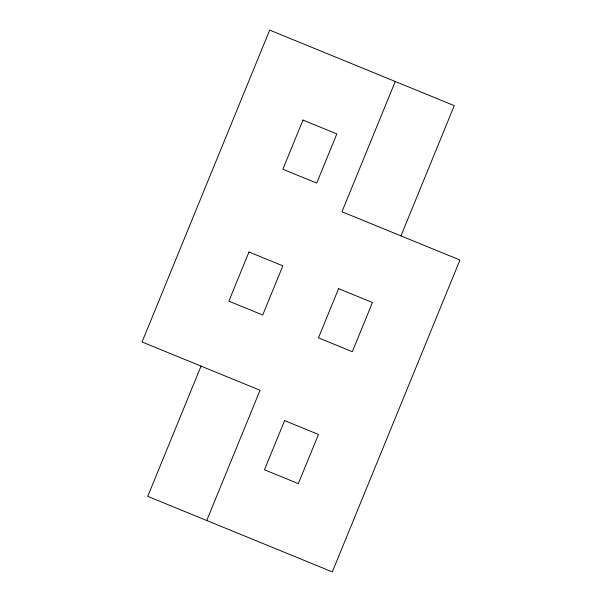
<?xml version="1.0" encoding="UTF-8"?>
<svg xmlns="http://www.w3.org/2000/svg" width="602" height="602" viewBox="0 0 602 602"><rect width="100%" height="100%" fill="white"/><g stroke="black" fill="none" stroke-linecap="round" stroke-linejoin="round"><path stroke-width="0.9" d="M201.045 366.121L147.738 496.364L332.312 571.9L459.951 260.026L341.959 211.738L395.266 81.496M206.734 520.504L260.041 390.262L142.049 341.974L269.688 30.1L454.262 105.636L400.955 235.879M248.987 251.99L228.865 301.173L262.72 315.027L282.85 265.851L248.987 251.99M302.987 120.061L282.857 169.237L316.72 183.098L336.842 133.915L302.987 120.061M284.588 420.595L264.466 469.778L298.321 483.632L318.45 434.456L284.588 420.595M338.587 288.667L318.458 337.842L352.32 351.696L372.442 302.52L338.587 288.667"/></g></svg>
